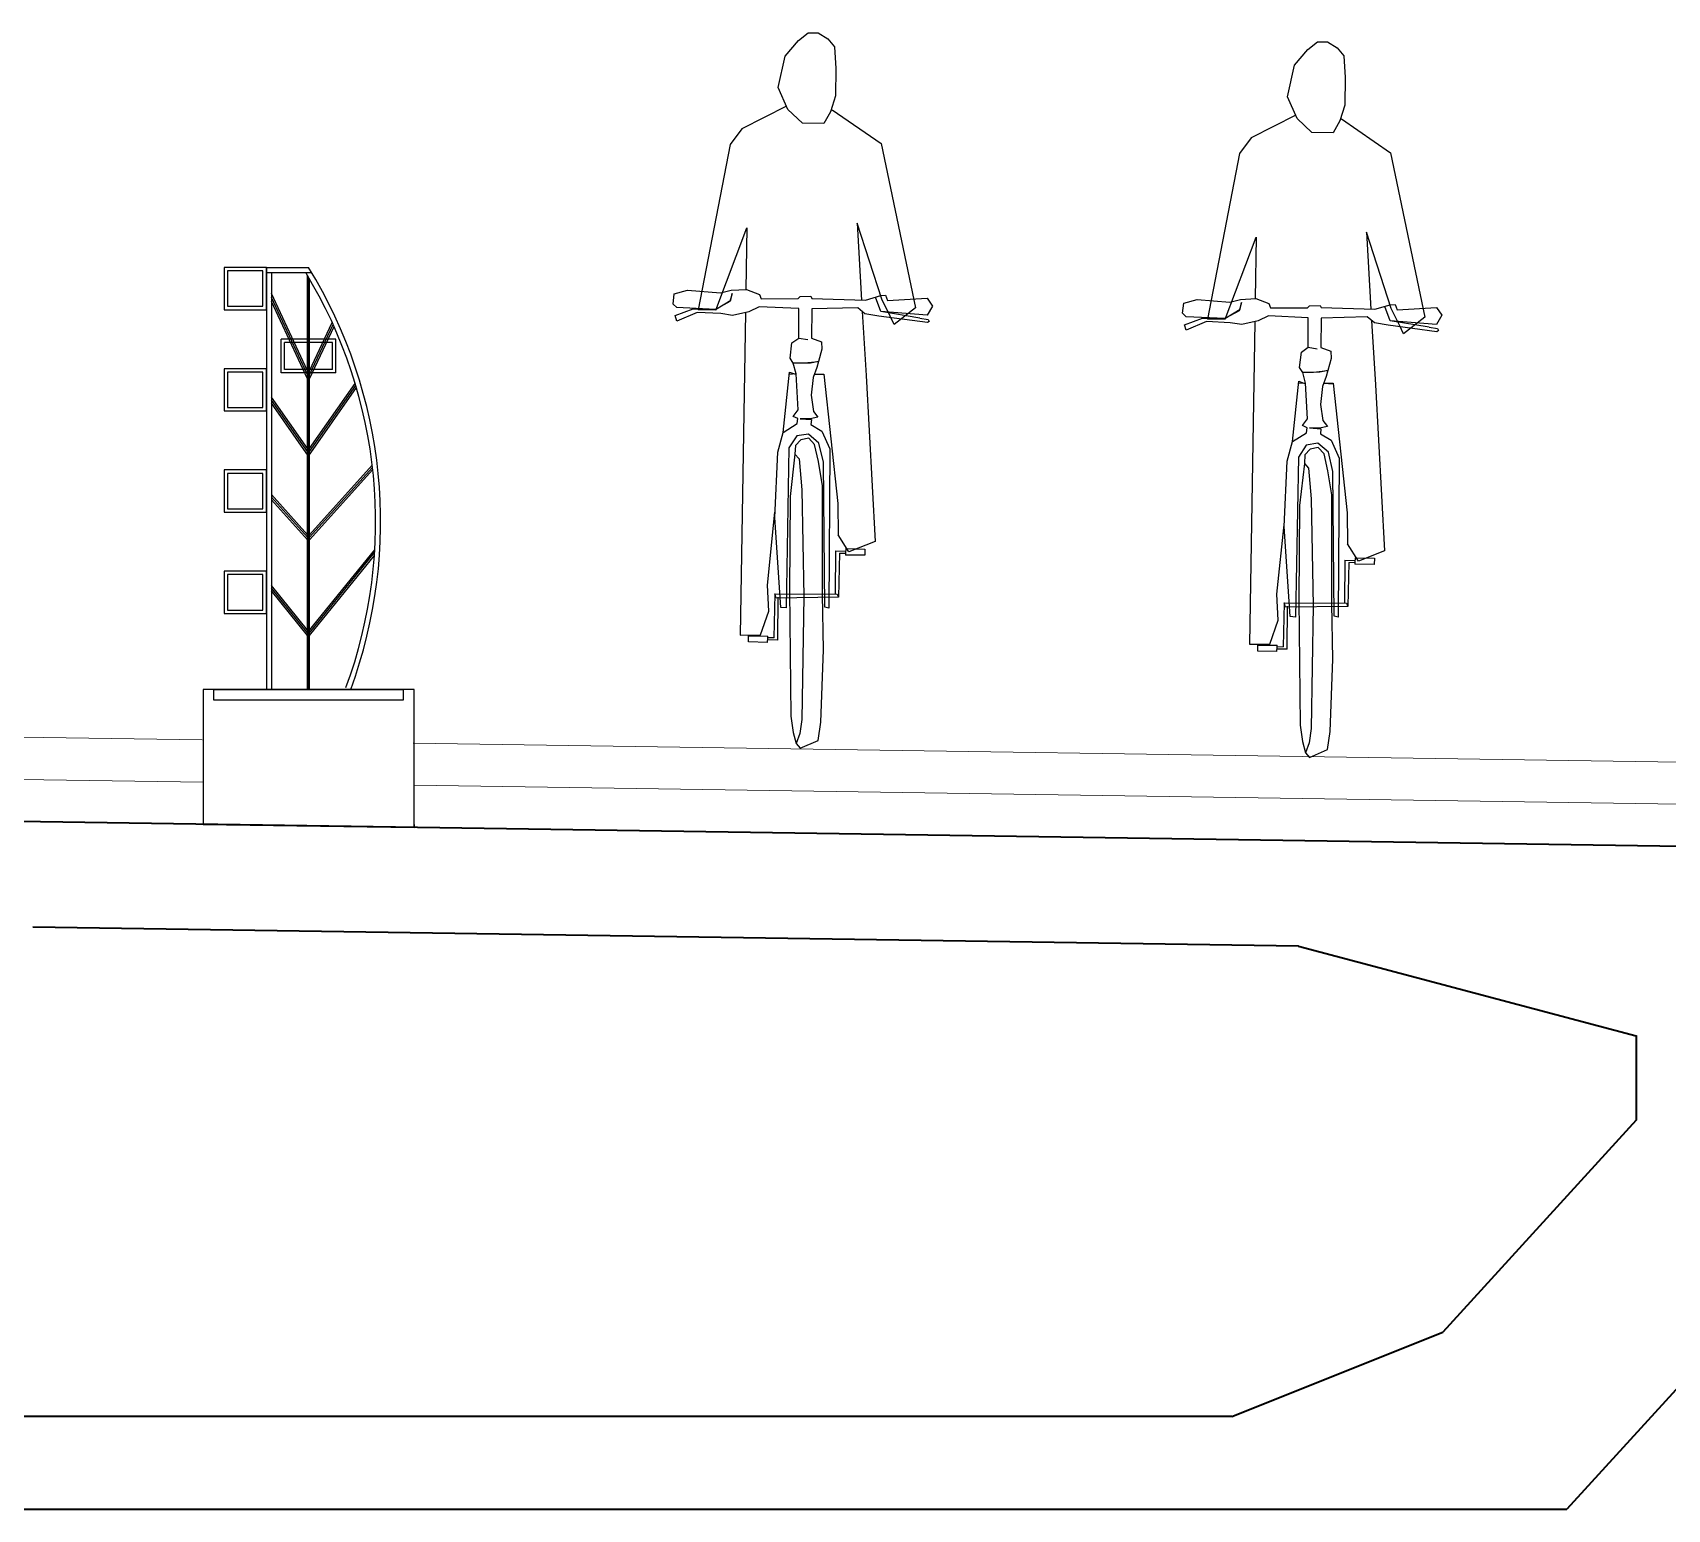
# Model space of a CAD drawing. Extents: x -2611510 to 954358, y -247163 to 181535.
# Drawn here: x 831264 to 835139, y -232221 to -228721 of the extents above; entities that cross this region are included whole.
import ezdxf

# ---------------------------------------------------------------- set-up
doc = ezdxf.new("R2010")
doc.units = 0
doc.layers.add('ZD结构物', color=60, linetype='Continuous')
doc.layers.add('汽车', color=150, linetype='Continuous')
for name, color, linetype, lineweight in [('文字', 7, 'Continuous', 15), ('标注', 3, 'Continuous', 18), ('结构轮廓', 1, 'Continuous', 35)]:
    doc.layers.add(name, color=color, linetype=linetype, lineweight=lineweight)

# ---------------------------------------------------------------- blocks, each defined once
blk = doc.blocks.new('A$C3DE66DF3')
at = {"layer": '汽车', "color": 1}
for p, q in [((0.337, 1.4819), (0.4401, 1.4296)), ((0.4401, 1.4296), (0.4669, 1.3934)), ((0.1182, 1.395), (0.0392, 1.016)), ((0.4669, 1.3934), (0.5405, 1.0113)), ((0.117, 1.0361), (0.1739, 1.2118)), ((0.1739, 1.2118), (0.1634, 1.0342)), ((0.4283, 1.2006), (0.4306, 1.0587)), ((0.4998, 1.0109), (0.4283, 1.2006)), ((0.4288, 1.0588), (0.3991, 1.0471)), ((0.4647, 1.0568), (0.4288, 1.0588)), ((0.4892, 1.0507), (0.4647, 1.0568)), ((0.5648, 1.0568), (0.4892, 1.0507)), ((0.5956, 1.0483), (0.5648, 1.0568)), ((0.0123, 1.0383), (0, 1.0202)), ((0, 1.0202), (0.0119, 0.9989)), ((0.1034, 1.033), (0.0123, 1.0383)), ((0.0978, 0.997), (0.117, 1.0361)), ((0.108, 1.0454), (0.1034, 1.033)), ((0.1188, 1.0443), (0.108, 1.0454)), ((0.1545, 1.034), (0.1188, 1.0443)), ((0.1194, 1.0074), (0.1316, 1.0406)), ((0.2786, 1.0378), (0.1545, 1.034)), ((0.2804, 1.0427), (0.2786, 1.0378)), ((0.3055, 1.042), (0.2804, 1.0427)), ((0.3096, 1.0377), (0.3055, 1.042)), ((0.3081, 1.0143), (0.3999, 1.0186)), ((0.3954, 1.0372), (0.3096, 1.0377)), ((0.3991, 1.0471), (0.3954, 1.0372)), ((0.3999, 1.0186), (0.4239, 1.007)), ((0.4649, 1.0342), (0.462, 1.0494)), ((0.462, 1.0494), (0.4677, 1.0304)), ((0.5007, 1.0126), (0.4649, 1.0342)), ((0.4677, 1.0304), (0.5007, 1.0126)), ((0.5896, 1.0166), (0.5982, 1.0248)), ((0.5982, 1.0248), (0.5956, 1.0483)), ((0.0099, 0.9894), (0.0073, 0.9848)), ((0.0073, 0.9848), (0.0114, 0.9822)), ((0.0293, 0.9925), (0.0099, 0.9894)), ((0.0114, 0.9822), (0.1241, 0.9972)), ((0.0119, 0.9989), (0.1194, 1.0074)), ((0.0293, 0.9925), (0.1194, 1.0074)), ((0.0392, 1.016), (0.0882, 0.9775)), ((0.0882, 0.9775), (0.0978, 0.997)), ((0.1241, 0.9972), (0.1557, 1.0025)), ((0.1619, 1.0078), (0.1532, 0.8599)), ((0.1557, 1.0025), (0.172, 1.0163)), ((0.172, 1.0163), (0.2783, 1.0139)), ((0.2783, 1.0139), (0.2788, 0.946)), ((0.3085, 0.9464), (0.3081, 1.0143)), ((0.4239, 1.007), (0.4617, 0.9987)), ((0.4315, 1.0053), (0.4437, 0.2611)), ((0.4617, 0.9987), (0.4886, 1.0029)), ((0.4886, 1.0029), (0.5432, 1.0055)), ((0.4998, 1.0109), (0.5405, 1.0113)), ((0.5007, 1.0126), (0.5896, 1.0166)), ((0.5518, 1.0136), (0.5007, 1.0126)), ((0.5432, 1.0055), (0.5895, 0.9856)), ((0.594, 0.9981), (0.5518, 1.0136)), ((0.5895, 0.9856), (0.594, 0.9981)), ((0.2788, 0.946), (0.2559, 0.9375)), ((0.3085, 0.9464), (0.2875, 0.9428)), ((0.3241, 0.935), (0.3085, 0.9464)), ((0.2559, 0.9375), (0.2554, 0.9208)), ((0.2554, 0.9208), (0.2633, 0.8925)), ((0.3281, 0.8997), (0.3241, 0.935)), ((0.2959, 0.889), (0.2633, 0.8925)), ((0.2633, 0.8925), (0.2816, 0.8886)), ((0.2633, 0.8925), (0.2667, 0.8786)), ((0.2667, 0.8786), (0.2752, 0.8557)), ((0.2816, 0.8886), (0.321, 0.8882)), ((0.321, 0.8882), (0.2959, 0.889)), ((0.3148, 0.8637), (0.321, 0.8882)), ((0.3298, 0.8679), (0.3185, 0.8638)), ((0.321, 0.8882), (0.3281, 0.8997)), ((0.3442, 0.7288), (0.3298, 0.8679)), ((0.1532, 0.8599), (0.1322, 0.4768)), ((0.2506, 0.8632), (0.2183, 0.5645)), ((0.2724, 0.8632), (0.2505, 0.8623)), ((0.2723, 0.8634), (0.2506, 0.8632)), ((0.2752, 0.8557), (0.2798, 0.8145)), ((0.3098, 0.7809), (0.3148, 0.8637)), ((0.3185, 0.8638), (0.3148, 0.8637)), ((0.3148, 0.8637), (0.3304, 0.8624)), ((0.2798, 0.8145), (0.2745, 0.777)), ((0.2745, 0.777), (0.2641, 0.7639)), ((0.2641, 0.7639), (0.2824, 0.76)), ((0.305, 0.7601), (0.279, 0.7584)), ((0.279, 0.7584), (0.2803, 0.7466)), ((0.2824, 0.76), (0.305, 0.7601)), ((0.3211, 0.7655), (0.3098, 0.7809)), ((0.3109, 0.7608), (0.3211, 0.7655)), ((0.3122, 0.749), (0.3109, 0.7608)), ((0.2551, 0.7319), (0.2371, 0.6906)), ((0.2803, 0.7466), (0.2551, 0.7319)), ((0.2618, 0.7041), (0.2863, 0.7247)), ((0.2863, 0.7247), (0.313, 0.7205)), ((0.3442, 0.7288), (0.3122, 0.749)), ((0.313, 0.7205), (0.331, 0.6928)), ((0.3571, 0.6832), (0.3442, 0.7288)), ((0.2371, 0.6906), (0.239, 0.3232)), ((0.2513, 0.66), (0.2618, 0.7041)), ((0.263, 0.6613), (0.2718, 0.7004)), ((0.2718, 0.7004), (0.2856, 0.7151)), ((0.2856, 0.7151), (0.3039, 0.7112)), ((0.3039, 0.7112), (0.3161, 0.6982)), ((0.3161, 0.6982), (0.3172, 0.6781)), ((0.331, 0.6928), (0.3379, 0.3236)), ((0.3639, 0.5326), (0.3571, 0.6832)), ((0.2483, 0.3255), (0.2513, 0.66)), ((0.2538, 0.6055), (0.263, 0.6613)), ((0.3076, 0.6675), (0.3013, 0.5965)), ((0.3172, 0.6781), (0.3076, 0.6675)), ((0.3172, 0.6781), (0.3281, 0.581)), ((0.2534, 0.3546), (0.2538, 0.6055)), ((0.3013, 0.5965), (0.2968, 0.35)), ((0.3281, 0.581), (0.3298, 0.3632)), ((0.2183, 0.5645), (0.2176, 0.4926)), ((0.3496, 0.3249), (0.3639, 0.5326)), ((0.3807, 0.3765), (0.3633, 0.5446)), ((0.1926, 0.4527), (0.2176, 0.4926)), ((0.1322, 0.4768), (0.1926, 0.4527)), ((0.2001, 0.4605), (0.1557, 0.4593)), ((0.1557, 0.4593), (0.1559, 0.4453)), ((0.2001, 0.4605), (0.2007, 0.4501)), ((0.2238, 0.4552), (0.2006, 0.4544)), ((0.2238, 0.4552), (0.2247, 0.3558)), ((0.1559, 0.4453), (0.2008, 0.4457)), ((0.2007, 0.4501), (0.2008, 0.4457)), ((0.2148, 0.4497), (0.2007, 0.4501)), ((0.2148, 0.4497), (0.2171, 0.3482)), ((0.2199, 0.3556), (0.2171, 0.3482)), ((0.2171, 0.3482), (0.3603, 0.3464)), ((0.364, 0.3563), (0.2199, 0.3556)), ((0.2516, 0.2269), (0.2534, 0.3546)), ((0.2968, 0.35), (0.3012, 0.0663)), ((0.3298, 0.3632), (0.3265, 0.0739)), ((0.3565, 0.2493), (0.3557, 0.3487)), ((0.3603, 0.3464), (0.364, 0.3563)), ((0.3656, 0.2547), (0.3632, 0.3563)), ((0.3775, 0.3165), (0.3807, 0.3765)), ((0.239, 0.3232), (0.2483, 0.3255)), ((0.3379, 0.3236), (0.3496, 0.3249)), ((0.3968, 0.2614), (0.3775, 0.3165)), ((0.2578, 0.0596), (0.2516, 0.2269)), ((0.3565, 0.2493), (0.3798, 0.25)), ((0.3656, 0.2547), (0.3797, 0.2543)), ((0.4245, 0.2592), (0.3796, 0.2588)), ((0.3797, 0.2543), (0.3796, 0.2588)), ((0.3803, 0.244), (0.3797, 0.2543)), ((0.3803, 0.244), (0.4246, 0.2452)), ((0.4437, 0.2611), (0.3968, 0.2614)), ((0.4246, 0.2452), (0.4245, 0.2592)), ((0.2637, 0.018), (0.2578, 0.0596)), ((0.3012, 0.0663), (0.306, 0.0335)), ((0.3265, 0.0739), (0.3212, 0.0364)), ((0.305, 0), (0.2637, 0.018)), ((0.3146, 0.0106), (0.305, 0)), ((0.306, 0.0335), (0.3146, 0.0106)), ((0.3212, 0.0364), (0.3146, 0.0106))]:
    blk.add_line(p, q, dxfattribs=at)
blk.add_lwpolyline([(0.2998, 1.4421), (0.3336, 1.4742), (0.3558, 1.5244), (0.3401, 1.5971), (0.3094, 1.6332), (0.2865, 1.6511), (0.2638, 1.6509), (0.2412, 1.6371), (0.2261, 1.6188), (0.2228, 1.5687), (0.2234, 1.5051), (0.2351, 1.4688), (0.2505, 1.4416)], close=True, dxfattribs=at)
blk.add_lwpolyline([(0.2312, 1.4733), (0.1182, 1.395)], dxfattribs=at)
blk = doc.blocks.new('37.5m')
at = {"layer": '结构轮廓'}
for p, q in [((18751.9, 1518.7), (0, 1800)), ((14350.1, 1334.7), (11350, 1379.8)), ((14350.1, 1334.7), (15150.1, 1122.7)), ((14350.1, 1334.7), (15150.1, 1122.7)), ((15150.1, 1122.9), (15150.1, 922.7)), ((15150.1, 1122.9), (15150.1, 922.7)), ((15951.9, 1060.7), (14986.1, 0)), ((15150.1, 922.7), (14692.3, 420)), ((15150.1, 922.7), (14692.3, 420)), ((14192.3, 220), (14692.3, 420)), ((14192.3, 220), (14692.3, 420)), ((14192.3, 220), (11050, 220)), ((-14986.1, 0), (14986.1, 0))]:
    blk.add_line(p, q, dxfattribs=at)

msp = doc.modelspace()

# ---------------------------------------------------------------- linework, layer by layer
at = {"color": 1}
for p, q in [((831818.2, -229277.3), (831918.2, -229277.3)), ((831818.2, -229277.3), (831818.2, -230277.3)), ((831818.2, -229289.3), (831925.5, -229289.3)), ((831830.2, -229289.3), (831830.2, -230277.3)), ((831915.7, -230277.3), (831915.7, -229296.3)), ((831918.2, -230277.3), (831918.2, -229300.5)), ((831920.7, -230277.3), (831920.7, -229304.7)), ((831915.7, -229522.6), (831830.2, -229339.2)), ((831915.7, -229532), (831830.2, -229348.7)), ((831915.7, -229541.5), (831830.2, -229358.1)), ((831920.7, -229522.6), (831974.3, -229407.7)), ((831920.7, -229532), (831976.5, -229412.5)), ((831920.7, -229541.5), (831978.7, -229417.3)), ((831853.2, -229527.3), (831853.2, -229447.3)), ((831983.2, -229447.3), (831853.2, -229447.3)), ((831861.2, -229519.3), (831861.2, -229455.3)), ((831975.2, -229455.3), (831861.2, -229455.3)), ((831975.2, -229519.3), (831975.2, -229455.3)), ((831983.2, -229527.3), (831983.2, -229447.3)), ((831983.2, -229527.3), (831853.2, -229527.3)), ((831975.2, -229519.3), (831861.2, -229519.3)), ((831918.2, -229724.2), (832031.8, -229562.1)), ((831920.7, -229706.7), (832028.9, -229552.3)), ((831920.7, -229713.7), (832030.3, -229557.2)), ((831915.7, -229706.7), (831830.2, -229584.6)), ((831915.7, -229713.7), (831830.2, -229591.6)), ((831918.2, -229724.2), (831830.2, -229598.6)), ((831920.7, -229910.7), (832069.2, -229745.8)), ((831920.7, -229916.7), (832069.8, -229751.1)), ((831920.7, -229922.7), (832070.4, -229756.5)), ((831915.7, -229910.7), (831830.2, -229815.8)), ((831915.7, -229916.7), (831830.2, -229821.7)), ((831915.7, -229922.7), (831830.2, -229827.7)), ((831920.7, -230137), (832075.2, -229946.2)), ((831920.7, -230143.4), (832074.8, -229953.1)), ((831920.7, -230149.7), (832074.3, -229960)), ((831915.7, -230137), (831830.2, -230031.4)), ((831915.7, -230143.4), (831830.2, -230037.8)), ((831915.7, -230149.7), (831830.2, -230044.1)), ((831693.2, -230277.3), (832143.2, -230277.3)), ((831693.2, -230277.3), (831693.2, -230302.3)), ((831693.2, -230302.3), (832143.2, -230302.3)), ((832143.2, -230302.3), (832143.2, -230277.3))]:
    msp.add_line(p, q, dxfattribs=at)
at = {"color": 1, "elevation": 0}
for points in [[(831718.2, -229277.3), (831718.2, -229377.3), (831818.2, -229377.3), (831818.2, -229277.3), (831718.2, -229277.3)], [(831718.2, -229517.3), (831718.2, -229617.3), (831818.2, -229617.3), (831818.2, -229517.3), (831718.2, -229517.3)], [(831718.2, -229757.3), (831718.2, -229857.3), (831818.2, -229857.3), (831818.2, -229757.3), (831718.2, -229757.3)], [(831718.2, -229997.3), (831718.2, -230097.3), (831818.2, -230097.3), (831818.2, -229997.3), (831718.2, -229997.3)]]:
    msp.add_lwpolyline(points, dxfattribs=at)
for points in [[(831726.2, -229285.3), (831726.2, -229369.3), (831810.2, -229369.3), (831810.2, -229285.3)], [(831726.2, -229525.3), (831726.2, -229609.3), (831810.2, -229609.3), (831810.2, -229525.3)], [(831726.2, -229765.3), (831726.2, -229849.3), (831810.2, -229849.3), (831810.2, -229765.3)], [(831726.2, -230005.3), (831726.2, -230089.3), (831810.2, -230089.3), (831810.2, -230005.3)], [(832168.2, -230277.3), (831668.2, -230277.3), (831668.2, -230597.3), (832168.2, -230604.8)]]:
    msp.add_lwpolyline(points, close=True, dxfattribs=at)
at = {"color": 1}
for radius, end in [(1136.2, 31.3262), (1148.2, 31.6633)]:
    msp.add_arc((830940.9, -229880), radius, 339.7579, end, dxfattribs=at)
at = {"layer": 'ZD结构物', "color": 3}
msp.add_line((832168.2, -230597.3), (832168.2, -230604.8), dxfattribs=at)
at = {"layer": '标注'}
for p, q in [((831666.3, -230397.3), (820168.2, -230224.8)), ((831668.2, -230497.3), (820168.2, -230324.8)), ((838666.3, -230702.3), (819914.4, -230421)), ((838166.3, -230494.8), (832166.3, -230404.8)), ((838166.3, -230594.8), (832168.2, -230504.8))]:
    msp.add_line(p, q, dxfattribs=at)

# ---------------------------------------------------------------- block references
at = {"layer": '文字'}
msp.add_blockref('37.5m', (819914.4, -232221), dxfattribs=at)
at = {"layer": '汽车', "xscale": -1027.205338051362, "yscale": 1027.205338051309, "zscale": 1027.205338051279, "rotation": 359.9999816246872}
for p in [(833396.9, -230416.7), (834604.1, -230438.5)]:
    msp.add_blockref('A$C3DE66DF3', p, dxfattribs=at)

doc.saveas('drawing.dxf')
